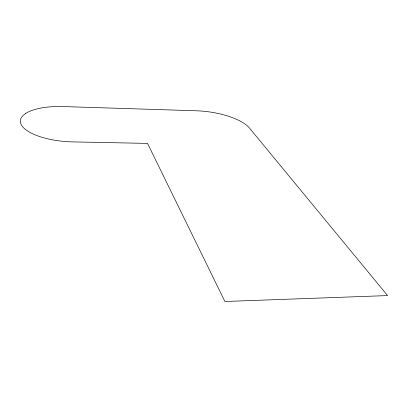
<?xml version="1.0" encoding="UTF-8"?>
<svg xmlns="http://www.w3.org/2000/svg" width="408" height="408" viewBox="0 0 408 408"><rect width="100%" height="100%" fill="white"/><g stroke="black" fill="none" stroke-linecap="round" stroke-linejoin="round"><path stroke-width="0.61" d="M25.566 113.531L23.144 115.444A46.991 17.416 4.3 0 0 25.005 129.091L28.157 131.351A46.991 17.416 4.3 0 0 72.772 141.902L147.523 143.386L224.895 301.492L387.6 295.576L249.426 128.01A44.35 15.938 8.4 0 0 196.539 110.792L63.163 106.559A46.991 17.416 4.3 0 0 25.566 113.531"/></g></svg>
